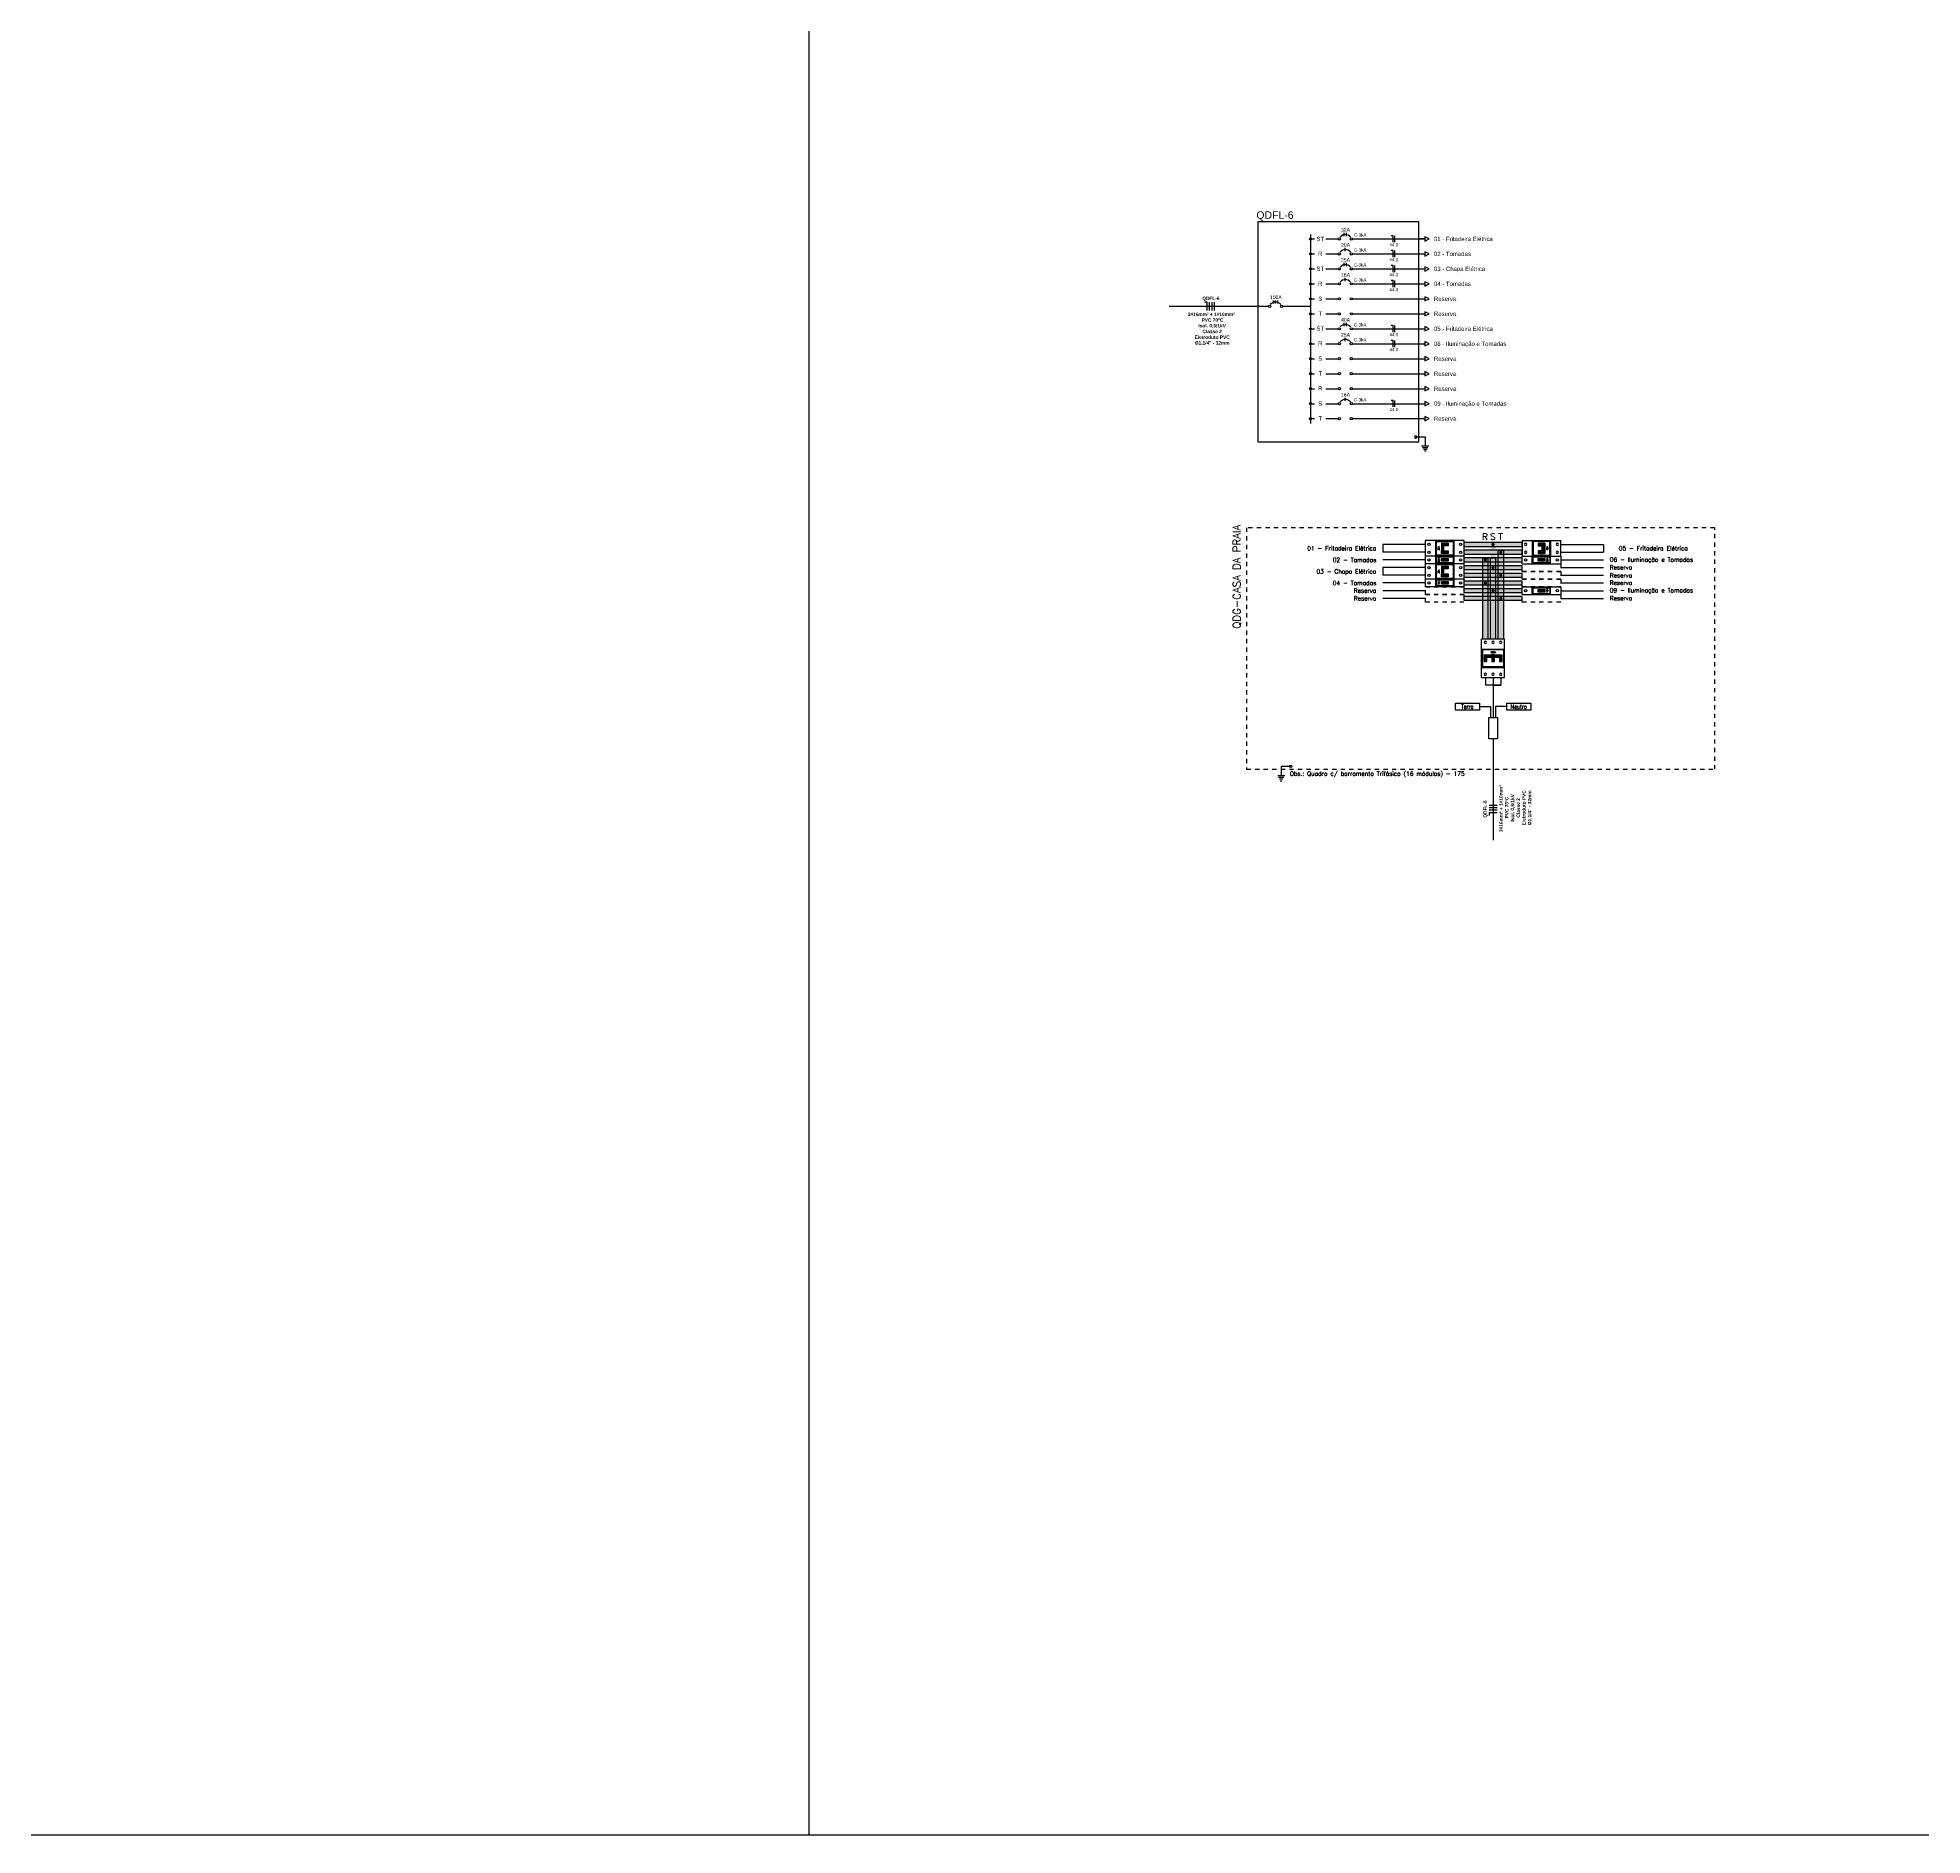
# Model space of a CAD drawing. Extents: x 1450 to 1868, y 82 to 351.
# Drawn here: x 1577.56 to 1621.6, y 82.4 to 124.41 of the extents above; entities that cross this region are included whole.
import ezdxf
from ezdxf.enums import TextEntityAlignment as Align

# ---------------------------------------------------------------- set-up
doc = ezdxf.new("R2010")
doc.units = 0
doc.header["$LTSCALE"] = 0.5
doc.linetypes.add('CONTORNO_QUADRO_T', pattern=[0.35, 0.2, -0.15])
doc.linetypes.add('ELETRODUTO_POLIETILENO_PISO', pattern=[0.55, 0.4, -0.15])
doc.layers.get('0').update_dxf_attribs({"linetype": 'CONTINUOUS'})
for name, color, linetype in [('Condutor Unifilar - Barramento nu', 1, 'CONTINUOUS'), ('DIAGRAMAS_BARRAMENTO', 2, 'CONTINUOUS'), ('DIAGRAMAS_CONTORNO', 2, 'CONTINUOUS'), ('DIAGRAMAS_LINHA', 2, 'CONTINUOUS'), ('DIAGRAMAS_TEXTO', 5, 'CONTINUOUS'), ('DISP_PROTECAO', 1, 'CONTINUOUS'), ('FAM-DISJUNTORES', 1, 'CONTINUOUS'), ('FIACAO', 7, 'CONTINUOUS'), ('INDICACAO_CIRCUITO', 2, 'CONTINUOUS'), ('INDICACAO_CIRCUITO_FIA', 2, 'CONTINUOUS'), ('INDICACAO_POTENCIA', 1, 'CONTINUOUS'), ('Texto Unifilar - 0.3 Vermelho', 80, 'CONTINUOUS')]:
    doc.layers.add(name, color=color, linetype=linetype)
doc.styles.add('Arial', font='arialbd.ttf', dxfattribs={"height": 100})
doc.styles.add('FAM-ARIAL', font='arial.ttf')
doc.styles.add('ROMANS', font='simplex.shx')

# ---------------------------------------------------------------- blocks, each defined once
blk = doc.blocks.new('Caixa')
blk.add_lwpolyline([(0, -2000), (20893.1, -2000), (20893.1, -22893.1), (0, -22893.1)], close=True)
blk = doc.blocks.new('*U1556', base_point=(1547.142, 200.831))
at = {"linetype": 'Continuous'}
for centre in [(1547.168, 200.831), (1547.445, 200.831)]:
    blk.add_circle(centre, 0.026, dxfattribs=at)
blk.add_arc((1547.307, 200.769), 0.162, 39.9589, 140.0411, dxfattribs=at)
blk = doc.blocks.new('*U1560', base_point=(1547.142, 200.831))
at = {"linetype": 'Continuous'}
for centre in [(1547.168, 200.831), (1547.445, 200.831)]:
    blk.add_circle(centre, 0.026, dxfattribs=at)
blk.add_arc((1547.307, 200.769), 0.162, 39.9589, 140.0411, dxfattribs=at)
blk = doc.blocks.new('*U1489', base_point=(576.82, 148.75))
blk.add_line((576.82, 148.56), (576.82, 148.94))
blk = doc.blocks.new('*U1561', base_point=(1547.307, 200.932))
at = {"xscale": 0.2, "yscale": 0.2, "zscale": 0.2}
blk.add_blockref('*U1489', (1547.307, 200.932), dxfattribs=at)
blk = doc.blocks.new('*U1562', base_point=(1547.142, 200.831))
at = {"linetype": 'Continuous'}
for centre in [(1547.168, 200.831), (1547.445, 200.831)]:
    blk.add_circle(centre, 0.026, dxfattribs=at)
blk.add_arc((1547.307, 200.769), 0.162, 39.9589, 140.0411, dxfattribs=at)
blk = doc.blocks.new('*U1563', base_point=(1547.307, 200.932))
at = {"xscale": 0.2, "yscale": 0.2, "zscale": 0.2}
for p in [(1547.282, 200.932), (1547.332, 200.932)]:
    blk.add_blockref('*U1489', p, dxfattribs=at)
blk = doc.blocks.new('*U1564', base_point=(1547.142, 200.831))
at = {"linetype": 'Continuous'}
for centre in [(1547.168, 200.831), (1547.445, 200.831)]:
    blk.add_circle(centre, 0.026, dxfattribs=at)
blk.add_arc((1547.307, 200.769), 0.162, 39.9589, 140.0411, dxfattribs=at)
blk = doc.blocks.new('*U1565', base_point=(1547.307, 200.932))
at = {"xscale": 0.2, "yscale": 0.2, "zscale": 0.2}
blk.add_blockref('*U1489', (1547.307, 200.932), dxfattribs=at)
blk = doc.blocks.new('*U1566', base_point=(1547.142, 200.831))
at = {"linetype": 'Continuous'}
for centre in [(1547.168, 200.831), (1547.445, 200.831)]:
    blk.add_circle(centre, 0.026, dxfattribs=at)
blk.add_arc((1547.307, 200.769), 0.162, 39.9589, 140.0411, dxfattribs=at)
blk = doc.blocks.new('*U1567', base_point=(1547.307, 200.932))
at = {"xscale": 0.2, "yscale": 0.2, "zscale": 0.2}
for p in [(1547.282, 200.932), (1547.332, 200.932)]:
    blk.add_blockref('*U1489', p, dxfattribs=at)
blk = doc.blocks.new('*U1570', base_point=(1547.142, 200.831))
at = {"linetype": 'Continuous'}
for centre in [(1547.168, 200.831), (1547.445, 200.831)]:
    blk.add_circle(centre, 0.026, dxfattribs=at)
blk.add_arc((1547.307, 200.769), 0.162, 39.9589, 140.0411, dxfattribs=at)
blk = doc.blocks.new('*U1571', base_point=(1547.307, 200.932))
at = {"xscale": 0.2, "yscale": 0.2, "zscale": 0.2}
blk.add_blockref('*U1489', (1547.307, 200.932), dxfattribs=at)
blk = doc.blocks.new('*U1572', base_point=(1547.142, 200.831))
at = {"linetype": 'Continuous'}
for centre in [(1547.168, 200.831), (1547.445, 200.831)]:
    blk.add_circle(centre, 0.026, dxfattribs=at)
blk.add_arc((1547.307, 200.769), 0.162, 39.9589, 140.0411, dxfattribs=at)
blk = doc.blocks.new('TERRAQD')
at = {"color": 3, "linetype": 'ByBlock'}
for p, q in [((0, 0), (-0.444, 0)), ((-0.444, 0), (-0.444, -0.435)), ((-0.609, -0.435), (-0.274, -0.435)), ((-0.57, -0.513), (-0.319, -0.513)), ((-0.531, -0.591), (-0.363, -0.591)), ((-0.492, -0.67), (-0.408, -0.67))]:
    blk.add_line(p, q, dxfattribs=at)
blk.add_circle((0, 0), 0.0554, dxfattribs=at)
blk = doc.blocks.new('*U1576', base_point=(1547.142, 200.831))
at = {"linetype": 'Continuous'}
for centre in [(1547.168, 200.831), (1547.445, 200.831)]:
    blk.add_circle(centre, 0.026, dxfattribs=at)
blk.add_arc((1547.307, 200.769), 0.162, 39.9589, 140.0411, dxfattribs=at)
blk = doc.blocks.new('*U1773', base_point=(576.82, 148.75))
blk.add_line((576.82, 148.56), (576.82, 148.94))
blk = doc.blocks.new('*U1775', base_point=(1619.28, 124.759))
at = {"xscale": 0.2, "yscale": 0.2, "zscale": 0.2}
for p in [(1619.255, 124.759), (1619.305, 124.759)]:
    blk.add_blockref('*U1773', p, dxfattribs=at)
blk = doc.blocks.new('*U1776', base_point=(1617.651, 123.184))
at = {"xscale": 0.2, "yscale": 0.2, "zscale": 0.2}
for p in [(1617.601, 123.184), (1617.651, 123.184), (1617.701, 123.184)]:
    blk.add_blockref('*U1773', p, dxfattribs=at)
blk = doc.blocks.new('FIAÇÃO DIAGRAMA NF')
at = {"layer": 'FAM-DISJUNTORES', "color": 120}
for p, q in [((0, 0.152), (-0.051, 0.152)), ((0, 0), (0, 0.152))]:
    blk.add_line(p, q, dxfattribs=at)
at = {"layer": 'FAM-DISJUNTORES'}
blk.add_line((0.04, 0), (0.04, 0.152), dxfattribs=at)
blk = doc.blocks.new('pingar')
h = blk.add_hatch(color=256)
h.dxf.hatch_style = 1
edge = h.paths.add_edge_path()
edge.add_arc((1071.3, -1250.5), 2.5, 0, 360)
blk.add_circle((1071.3, -1250.5), 2.5)
blk = doc.blocks.new('*U1780', base_point=(576.82, 148.75))
blk.add_line((576.82, 148.56), (576.82, 148.94))
blk = doc.blocks.new('*U1830', base_point=(1619.28, 120.909))
at = {"xscale": 0.2, "yscale": 0.2, "zscale": 0.2}
blk.add_blockref('*U1780', (1619.28, 120.909), dxfattribs=at)
blk = doc.blocks.new('*U1583', base_point=(1568.594, 224.537))
for points in [[(1568.965, 224.568), (1568.965, 224.505), (1569.063, 224.505), (1569.063, 224.568)], [(1569.063, 224.505), (1569.122, 224.505), (1569.122, 224.568), (1569.063, 224.568)]]:
    blk.add_hatch(color=256).paths.add_polyline_path(points)
for p, q in [((1568.594, 224.627), (1569.494, 224.627)), ((1568.594, 224.447), (1568.594, 224.627)), ((1568.828, 224.447), (1568.828, 224.627)), ((1569.259, 224.447), (1569.259, 224.627)), ((1569.494, 224.627), (1569.494, 224.447)), ((1568.594, 224.447), (1569.494, 224.447)), ((1569.063, 224.568), (1569.063, 224.505))]:
    blk.add_line(p, q)
for points in [[(1568.848, 224.466), (1568.848, 224.607), (1569.239, 224.607), (1569.239, 224.466)], [(1568.965, 224.505), (1568.965, 224.568), (1569.122, 224.568), (1569.122, 224.505)]]:
    blk.add_lwpolyline(points, close=True)
for centre in [(1568.672, 224.537), (1569.415, 224.537)]:
    blk.add_circle(centre, 0.0274)
blk = doc.blocks.new('*U1580', base_point=(1568.594, 226.977))
h = blk.add_hatch(color=256)
h.paths.add_polyline_path([(1569.063, 227.099), (1568.965, 227.099), (1568.965, 227.036), (1569.063, 227.036)])
h.paths.add_polyline_path([(1568.965, 226.919), (1568.965, 226.856), (1569.063, 226.856), (1569.063, 226.919)])
blk.add_hatch(color=256).paths.add_polyline_path([(1569.122, 227.099), (1569.063, 227.099), (1569.063, 226.856), (1569.122, 226.856)])
for p, q in [((1568.594, 227.157), (1569.494, 227.157)), ((1568.594, 226.797), (1568.594, 227.157)), ((1568.828, 226.797), (1568.828, 227.157)), ((1568.965, 227.099), (1569.122, 227.099)), ((1568.965, 227.036), (1568.965, 227.099)), ((1569.063, 227.036), (1568.965, 227.036)), ((1568.965, 226.919), (1569.063, 226.919)), ((1568.965, 226.856), (1568.965, 226.919)), ((1569.122, 226.856), (1568.965, 226.856)), ((1569.063, 227.099), (1569.063, 226.856)), ((1569.122, 226.856), (1569.122, 227.099)), ((1569.122, 227.099), (1569.122, 227.036)), ((1569.259, 226.797), (1569.259, 227.157)), ((1569.494, 227.157), (1569.494, 226.797)), ((1568.594, 226.797), (1569.494, 226.797))]:
    blk.add_line(p, q)
blk.add_lwpolyline([(1568.848, 226.817), (1568.848, 227.138), (1569.239, 227.138), (1569.239, 226.817)], close=True)
for centre in [(1568.672, 227.067), (1568.672, 226.887), (1569.415, 227.067), (1569.415, 226.887)]:
    blk.add_circle(centre, 0.0274)
blk = doc.blocks.new('*U1582', base_point=(1568.594, 224.537))
for points in [[(1568.965, 224.568), (1568.965, 224.505), (1569.063, 224.505), (1569.063, 224.568)], [(1569.063, 224.505), (1569.122, 224.505), (1569.122, 224.568), (1569.063, 224.568)]]:
    blk.add_hatch(color=256).paths.add_polyline_path(points)
for p, q in [((1568.594, 224.627), (1569.494, 224.627)), ((1568.594, 224.447), (1568.594, 224.627)), ((1568.828, 224.447), (1568.828, 224.627)), ((1569.259, 224.447), (1569.259, 224.627)), ((1569.494, 224.627), (1569.494, 224.447)), ((1568.594, 224.447), (1569.494, 224.447)), ((1569.063, 224.568), (1569.063, 224.505))]:
    blk.add_line(p, q)
for points in [[(1568.848, 224.466), (1568.848, 224.607), (1569.239, 224.607), (1569.239, 224.466)], [(1568.965, 224.505), (1568.965, 224.568), (1569.122, 224.568), (1569.122, 224.505)]]:
    blk.add_lwpolyline(points, close=True)
for centre in [(1568.672, 224.537), (1569.415, 224.537)]:
    blk.add_circle(centre, 0.0274)
blk = doc.blocks.new('*U1581', base_point=(1568.594, 224.537))
for points in [[(1568.965, 224.568), (1568.965, 224.505), (1569.063, 224.505), (1569.063, 224.568)], [(1569.063, 224.505), (1569.122, 224.505), (1569.122, 224.568), (1569.063, 224.568)]]:
    blk.add_hatch(color=256).paths.add_polyline_path(points)
for p, q in [((1568.594, 224.627), (1569.494, 224.627)), ((1568.594, 224.447), (1568.594, 224.627)), ((1568.828, 224.447), (1568.828, 224.627)), ((1569.259, 224.447), (1569.259, 224.627)), ((1569.494, 224.627), (1569.494, 224.447)), ((1568.594, 224.447), (1569.494, 224.447)), ((1569.063, 224.568), (1569.063, 224.505))]:
    blk.add_line(p, q)
for points in [[(1568.848, 224.466), (1568.848, 224.607), (1569.239, 224.607), (1569.239, 224.466)], [(1568.965, 224.505), (1568.965, 224.568), (1569.122, 224.568), (1569.122, 224.505)]]:
    blk.add_lwpolyline(points, close=True)
for centre in [(1568.672, 224.537), (1569.415, 224.537)]:
    blk.add_circle(centre, 0.0274)
blk = doc.blocks.new('*U1579', base_point=(1568.594, 226.977))
h = blk.add_hatch(color=256)
h.paths.add_polyline_path([(1569.063, 227.099), (1568.965, 227.099), (1568.965, 227.036), (1569.063, 227.036)])
h.paths.add_polyline_path([(1568.965, 226.919), (1568.965, 226.856), (1569.063, 226.856), (1569.063, 226.919)])
blk.add_hatch(color=256).paths.add_polyline_path([(1569.122, 227.099), (1569.063, 227.099), (1569.063, 226.856), (1569.122, 226.856)])
for p, q in [((1568.594, 227.157), (1569.494, 227.157)), ((1568.594, 226.797), (1568.594, 227.157)), ((1568.828, 226.797), (1568.828, 227.157)), ((1568.965, 227.099), (1569.122, 227.099)), ((1568.965, 227.036), (1568.965, 227.099)), ((1569.063, 227.036), (1568.965, 227.036)), ((1568.965, 226.919), (1569.063, 226.919)), ((1568.965, 226.856), (1568.965, 226.919)), ((1569.122, 226.856), (1568.965, 226.856)), ((1569.063, 227.099), (1569.063, 226.856)), ((1569.122, 226.856), (1569.122, 227.099)), ((1569.122, 227.099), (1569.122, 227.036)), ((1569.259, 226.797), (1569.259, 227.157)), ((1569.494, 227.157), (1569.494, 226.797)), ((1568.594, 226.797), (1569.494, 226.797))]:
    blk.add_line(p, q)
blk.add_lwpolyline([(1568.848, 226.817), (1568.848, 227.138), (1569.239, 227.138), (1569.239, 226.817)], close=True)
for centre in [(1568.672, 227.067), (1568.672, 226.887), (1569.415, 227.067), (1569.415, 226.887)]:
    blk.add_circle(centre, 0.0274)
blk = doc.blocks.new('*U1578', base_point=(1568.594, 226.977))
h = blk.add_hatch(color=256)
h.paths.add_polyline_path([(1569.063, 227.099), (1568.965, 227.099), (1568.965, 227.036), (1569.063, 227.036)])
h.paths.add_polyline_path([(1568.965, 226.919), (1568.965, 226.856), (1569.063, 226.856), (1569.063, 226.919)])
blk.add_hatch(color=256).paths.add_polyline_path([(1569.122, 227.099), (1569.063, 227.099), (1569.063, 226.856), (1569.122, 226.856)])
for p, q in [((1568.594, 227.157), (1569.494, 227.157)), ((1568.594, 226.797), (1568.594, 227.157)), ((1568.828, 226.797), (1568.828, 227.157)), ((1568.965, 227.099), (1569.122, 227.099)), ((1568.965, 227.036), (1568.965, 227.099)), ((1569.063, 227.036), (1568.965, 227.036)), ((1568.965, 226.919), (1569.063, 226.919)), ((1568.965, 226.856), (1568.965, 226.919)), ((1569.122, 226.856), (1568.965, 226.856)), ((1569.063, 227.099), (1569.063, 226.856)), ((1569.122, 226.856), (1569.122, 227.099)), ((1569.122, 227.099), (1569.122, 227.036)), ((1569.259, 226.797), (1569.259, 227.157)), ((1569.494, 227.157), (1569.494, 226.797)), ((1568.594, 226.797), (1569.494, 226.797))]:
    blk.add_line(p, q)
blk.add_lwpolyline([(1568.848, 226.817), (1568.848, 227.138), (1569.239, 227.138), (1569.239, 226.817)], close=True)
for centre in [(1568.672, 227.067), (1568.672, 226.887), (1569.415, 227.067), (1569.415, 226.887)]:
    blk.add_circle(centre, 0.0274)
blk = doc.blocks.new('*U1584', base_point=(1509.192, 140.902))
h = blk.add_hatch(color=256)
h.paths.add_polyline_path([(1509.564, 141.113), (1509.564, 141.05), (1509.662, 141.05), (1509.662, 141.113)])
h.paths.add_polyline_path([(1509.564, 140.933), (1509.564, 140.87), (1509.662, 140.87), (1509.662, 140.933)])
h.paths.add_polyline_path([(1509.564, 140.753), (1509.564, 140.69), (1509.662, 140.69), (1509.662, 140.753)])
blk.add_hatch(color=256).paths.add_polyline_path([(1509.721, 141.113), (1509.662, 141.113), (1509.662, 140.69), (1509.721, 140.69)])
for p, q in [((1509.192, 141.172), (1510.092, 141.172)), ((1509.192, 140.632), (1509.192, 141.172)), ((1509.427, 140.632), (1509.427, 141.172)), ((1509.564, 141.05), (1509.564, 141.113)), ((1509.564, 141.113), (1509.721, 141.113)), ((1509.662, 141.05), (1509.564, 141.05)), ((1509.564, 140.933), (1509.662, 140.933)), ((1509.564, 140.87), (1509.564, 140.933)), ((1509.662, 141.113), (1509.662, 140.69)), ((1509.721, 140.69), (1509.721, 141.113)), ((1509.721, 140.933), (1509.721, 140.87)), ((1509.857, 140.632), (1509.857, 141.172)), ((1510.092, 141.172), (1510.092, 140.632)), ((1509.192, 140.632), (1510.092, 140.632)), ((1509.662, 140.87), (1509.564, 140.87)), ((1509.564, 140.753), (1509.662, 140.753)), ((1509.564, 140.69), (1509.564, 140.753)), ((1509.721, 140.69), (1509.564, 140.69))]:
    blk.add_line(p, q)
blk.add_lwpolyline([(1509.447, 140.651), (1509.447, 141.152), (1509.838, 141.152), (1509.838, 140.651)], close=True)
for centre in [(1509.271, 141.082), (1509.271, 140.902), (1510.014, 141.082), (1510.014, 140.902), (1509.271, 140.722), (1510.014, 140.722)]:
    blk.add_circle(centre, 0.0274)
blk = doc.blocks.new('*U2113', base_point=(576.818, 148.746))
blk.add_line((576.818, 148.556), (576.818, 148.936))
blk = doc.blocks.new('*U2112', base_point=(608.67, 153.293))
for p, q in [((608.67, 153.483), (608.544, 153.483)), ((608.67, 153.103), (608.67, 153.483))]:
    blk.add_line(p, q)
blk = doc.blocks.new('*U2333', base_point=(576.818, 148.746))
blk.add_line((576.818, 148.556), (576.818, 148.936))
blk = doc.blocks.new('*U2332', base_point=(608.67, 153.293))
for p, q in [((608.67, 153.483), (608.544, 153.483)), ((608.67, 153.103), (608.67, 153.483))]:
    blk.add_line(p, q)

msp = doc.modelspace()

# ---------------------------------------------------------------- hatches: boundary and pattern name
at = {"layer": 'DIAGRAMAS_BARRAMENTO'}
for color, points in [(1, [(1610.888, 112.614), (1610.888, 112.524), (1612.248, 112.524), (1612.248, 112.614)]), (42, [(1610.888, 112.434), (1610.888, 112.344), (1612.248, 112.344), (1612.248, 112.434)]), (1, [(1611.628, 110.359), (1611.508, 110.359), (1611.508, 112.614), (1611.628, 112.614)]), (42, [(1611.808, 110.359), (1611.688, 110.359), (1611.688, 112.434), (1611.808, 112.434)]), (8, [(1610.888, 112.254), (1610.888, 112.164), (1612.248, 112.164), (1612.248, 112.254)]), (1, [(1610.888, 112.074), (1610.888, 111.984), (1612.248, 111.984), (1612.248, 112.074)]), (42, [(1610.888, 111.894), (1610.888, 111.804), (1612.248, 111.804), (1612.248, 111.894)]), (8, [(1611.448, 110.359), (1611.328, 110.359), (1611.328, 112.254), (1611.448, 112.254)]), (8, [(1610.888, 111.714), (1610.888, 111.624), (1612.248, 111.624), (1612.248, 111.714)]), (1, [(1610.888, 111.534), (1610.888, 111.444), (1612.248, 111.444), (1612.248, 111.534)]), (42, [(1610.888, 111.354), (1610.888, 111.264), (1612.248, 111.264), (1612.248, 111.354)])]:
    msp.add_hatch(color=color, dxfattribs=at).paths.add_polyline_path(points)

# ---------------------------------------------------------------- linework, layer by layer
for points in [[(1595.582, 311.333), (1595.582, 82.402)], [(1609.975, 119.71), (1609.832, 119.71)]]:
    msp.add_lwpolyline(points)
at = {"layer": 'DIAGRAMAS_BARRAMENTO', "color": 1}
for points in [[(1610.888, 112.614), (1610.888, 112.524), (1612.248, 112.524), (1612.248, 112.614)], [(1610.888, 112.074), (1610.888, 111.984), (1612.248, 111.984), (1612.248, 112.074)], [(1611.628, 110.359), (1611.508, 110.359), (1611.508, 112.254), (1611.628, 112.254)], [(1610.888, 111.534), (1610.888, 111.444), (1612.248, 111.444), (1612.248, 111.534)]]:
    msp.add_lwpolyline(points, close=True, dxfattribs=at)
at = {"layer": 'DIAGRAMAS_BARRAMENTO', "color": 42}
for points in [[(1610.888, 112.434), (1610.888, 112.344), (1612.248, 112.344), (1612.248, 112.434)], [(1611.808, 110.359), (1611.688, 110.359), (1611.688, 112.434), (1611.808, 112.434)], [(1610.888, 111.894), (1610.888, 111.804), (1612.248, 111.804), (1612.248, 111.894)], [(1610.888, 111.354), (1610.888, 111.264), (1612.248, 111.264), (1612.248, 111.354)]]:
    msp.add_lwpolyline(points, close=True, dxfattribs=at)
at = {"layer": 'DIAGRAMAS_BARRAMENTO', "const_width": 0.0375}
for points in [[(1611.549, 112.569, 1), (1611.586, 112.569, 1)], [(1611.729, 112.389, 1), (1611.766, 112.389, 1)], [(1611.369, 112.209, 1), (1611.406, 112.209, 1)], [(1611.549, 112.029, 1), (1611.586, 112.029, 1)], [(1611.729, 111.849, 1), (1611.766, 111.849, 1)], [(1611.369, 111.669, 1), (1611.406, 111.669, 1)], [(1611.549, 111.489, 1), (1611.586, 111.489, 1)], [(1611.729, 111.307, 1), (1611.766, 111.307, 1)]]:
    msp.add_lwpolyline(points, format="xyb", close=True, dxfattribs=at)
at = {"layer": 'DIAGRAMAS_BARRAMENTO', "color": 8}
for points in [[(1610.888, 112.254), (1610.888, 112.164), (1612.248, 112.164), (1612.248, 112.254)], [(1611.448, 110.359), (1611.328, 110.359), (1611.328, 112.254), (1611.448, 112.254)], [(1610.888, 111.714), (1610.888, 111.624), (1612.248, 111.624), (1612.248, 111.714)]]:
    msp.add_lwpolyline(points, close=True, dxfattribs=at)
at = {"layer": 'DIAGRAMAS_BARRAMENTO', "color": 1, "linetype": 'CONTORNO_QUADRO_T'}
for points in [[(1612.248, 111.939), (1612.248, 112.119), (1613.148, 112.119), (1613.148, 111.939)], [(1612.248, 111.759), (1612.248, 111.939), (1613.148, 111.939), (1613.148, 111.759)], [(1610.888, 111.579), (1610.888, 111.399), (1609.988, 111.399), (1609.988, 111.579)], [(1612.248, 111.579), (1612.248, 111.759), (1613.148, 111.759), (1613.148, 111.579)], [(1610.888, 111.399), (1610.888, 111.219), (1609.988, 111.219), (1609.988, 111.399)], [(1612.248, 111.219), (1612.248, 111.399), (1613.148, 111.399), (1613.148, 111.219)]]:
    msp.add_lwpolyline(points, close=True, dxfattribs=at)
at = {"layer": 'DIAGRAMAS_CONTORNO', "linetype": 'CONTORNO_QUADRO_T'}
msp.add_lwpolyline([(1605.807, 112.961), (1605.807, 107.315), (1616.748, 107.315), (1616.748, 112.961)], close=True, dxfattribs=at)
at = {"layer": 'DIAGRAMAS_LINHA', "color": 1}
msp.add_lwpolyline([(1606.072, 120.11), (1606.072, 114.966), (1609.832, 114.966), (1609.832, 120.11)], close=True, dxfattribs=at)
for points in [[(1607.301, 119.81), (1607.301, 115.396)], [(1607.301, 119.71), (1607.398, 119.71)], [(1607.301, 119.36), (1607.398, 119.36)], [(1607.663, 119.71), (1607.951, 119.71)], [(1607.663, 119.36), (1607.951, 119.36)], [(1608.279, 119.71), (1609.975, 119.71), (1609.975, 119.66), (1610.075, 119.71), (1609.975, 119.76), (1609.975, 119.71)], [(1608.279, 119.36), (1609.975, 119.36), (1609.975, 119.31), (1610.075, 119.36), (1609.975, 119.41), (1609.975, 119.36)], [(1607.301, 119.01), (1607.398, 119.01)], [(1607.663, 119.01), (1607.951, 119.01)], [(1608.279, 119.01), (1609.975, 119.01), (1609.975, 118.96), (1610.075, 119.01), (1609.975, 119.06), (1609.975, 119.01)], [(1607.301, 118.66), (1607.398, 118.66)], [(1607.663, 118.66), (1607.951, 118.66)], [(1608.279, 118.66), (1609.975, 118.66), (1609.975, 118.61), (1610.075, 118.66), (1609.975, 118.71), (1609.975, 118.66)], [(1603.995, 118.135), (1606.322, 118.135)], [(1606.651, 118.135), (1607.301, 118.135)], [(1607.301, 118.31), (1607.398, 118.31)], [(1607.663, 118.31), (1607.951, 118.31)], [(1608.279, 118.31), (1609.975, 118.31), (1609.975, 118.26), (1610.075, 118.31), (1609.975, 118.36), (1609.975, 118.31)], [(1607.301, 117.96), (1607.398, 117.96)], [(1607.301, 117.61), (1607.398, 117.61)], [(1607.663, 117.96), (1607.951, 117.96)], [(1607.663, 117.61), (1607.951, 117.61)], [(1608.279, 117.96), (1609.975, 117.96), (1609.975, 117.91), (1610.075, 117.96), (1609.975, 118.01), (1609.975, 117.96)], [(1608.279, 117.61), (1609.975, 117.61), (1609.975, 117.56), (1610.075, 117.61), (1609.975, 117.66), (1609.975, 117.61)], [(1607.301, 117.26), (1607.398, 117.26)], [(1607.663, 117.26), (1607.951, 117.26)], [(1608.279, 117.26), (1609.975, 117.26), (1609.975, 117.21), (1610.075, 117.26), (1609.975, 117.31), (1609.975, 117.26)], [(1607.301, 116.91), (1607.398, 116.91)], [(1607.663, 116.91), (1607.951, 116.91)], [(1608.279, 116.91), (1609.975, 116.91), (1609.975, 116.86), (1610.075, 116.91), (1609.975, 116.96), (1609.975, 116.91)], [(1607.301, 116.56), (1607.398, 116.56)], [(1607.663, 116.56), (1607.951, 116.56)], [(1608.279, 116.56), (1609.975, 116.56), (1609.975, 116.51), (1610.075, 116.56), (1609.975, 116.61), (1609.975, 116.56)], [(1607.301, 116.21), (1607.398, 116.21)], [(1607.301, 115.86), (1607.398, 115.86)], [(1607.663, 116.21), (1607.951, 116.21)], [(1607.663, 115.86), (1607.951, 115.86)], [(1608.279, 116.21), (1609.975, 116.21), (1609.975, 116.16), (1610.075, 116.21), (1609.975, 116.26), (1609.975, 116.21)], [(1608.279, 115.86), (1609.975, 115.86), (1609.975, 115.81), (1610.075, 115.86), (1609.975, 115.91), (1609.975, 115.86)], [(1607.301, 115.51), (1607.398, 115.51)], [(1607.663, 115.51), (1607.951, 115.51)], [(1608.279, 115.51), (1609.975, 115.51), (1609.975, 115.46), (1610.075, 115.51), (1609.975, 115.56), (1609.975, 115.51)]]:
    msp.add_lwpolyline(points, dxfattribs=at)
at = {"layer": 'DIAGRAMAS_LINHA'}
for points in [[(1609.988, 112.569), (1608.988, 112.569)], [(1608.988, 112.569), (1608.988, 112.389)], [(1609.988, 112.389), (1608.988, 112.389)], [(1613.148, 112.569), (1614.148, 112.569)], [(1613.148, 112.389), (1614.148, 112.389)], [(1614.148, 112.569), (1614.148, 112.389)], [(1609.988, 112.209), (1608.988, 112.209)], [(1609.988, 112.029), (1608.988, 112.029)], [(1608.988, 112.029), (1608.988, 111.849)], [(1613.148, 112.209), (1614.148, 112.209)], [(1613.148, 112.029), (1614.148, 112.029)], [(1609.988, 111.849), (1608.988, 111.849)], [(1609.988, 111.669), (1608.988, 111.669)], [(1609.988, 111.489), (1608.988, 111.489)], [(1613.148, 111.849), (1614.148, 111.849)], [(1613.148, 111.669), (1614.148, 111.669)], [(1613.148, 111.489), (1614.148, 111.489)], [(1609.988, 111.309), (1608.988, 111.309)], [(1613.148, 111.309), (1614.148, 111.309)], [(1611.388, 109.459), (1611.388, 109.279)], [(1611.568, 109.279), (1611.388, 109.279)], [(1611.568, 109.279), (1611.388, 109.279)], [(1611.748, 109.279), (1611.388, 109.279)], [(1611.568, 109.459), (1611.568, 109.279)], [(1611.568, 109.279), (1611.568, 109.279)], [(1611.568, 109.279), (1611.748, 109.279)], [(1611.568, 109.279), (1611.568, 108.529)], [(1611.748, 109.459), (1611.748, 109.279)], [(1611.248, 108.779), (1611.508, 108.779), (1611.508, 108.529)], [(1611.888, 108.779), (1611.628, 108.779), (1611.628, 108.529)], [(1611.568, 108.029), (1611.568, 105.661)]]:
    msp.add_lwpolyline(points, dxfattribs=at)
for points in [[(1610.688, 108.859), (1611.248, 108.859), (1611.248, 108.699), (1610.688, 108.699)], [(1611.888, 108.859), (1612.448, 108.859), (1612.448, 108.699), (1611.888, 108.699)], [(1611.468, 108.529), (1611.668, 108.529), (1611.668, 108.029), (1611.468, 108.029)]]:
    msp.add_lwpolyline(points, close=True, dxfattribs=at)
at = {"layer": 'DIAGRAMAS_LINHA', "color": 1}
for centre in [(1607.976, 118.31), (1608.253, 118.31), (1607.976, 117.96), (1608.253, 117.96), (1607.976, 116.91), (1608.253, 116.91), (1607.976, 116.56), (1608.253, 116.56), (1607.976, 116.21), (1608.253, 116.21), (1607.976, 115.51), (1608.253, 115.51)]:
    msp.add_circle(centre, 0.026, dxfattribs=at)

# ---------------------------------------------------------------- block references
at = {"xscale": 0.01000000108748102, "yscale": 0.01000000108748102, "zscale": 0.01000000108748102}
msp.add_blockref('Caixa', (1450.157, 311.333), dxfattribs=at)
for p in [(1609.235, 119.634), (1609.235, 119.284), (1609.235, 118.934), (1609.235, 118.584), (1609.235, 117.534), (1609.235, 117.184), (1609.235, 115.784)]:
    msp.add_blockref('FIAÇÃO DIAGRAMA NF', p)
at = {"layer": 'Condutor Unifilar - Barramento nu', "color": 1, "xscale": 0.01, "yscale": 0.01, "zscale": 0.01}
for p in [(1596.588, 132.214), (1596.588, 131.865), (1596.588, 131.515), (1596.588, 131.165), (1596.588, 130.815), (1596.588, 130.465), (1596.588, 130.115), (1596.588, 129.765), (1596.588, 129.415), (1596.588, 129.065), (1596.588, 128.715), (1596.588, 128.365), (1596.588, 128.015)]:
    msp.add_blockref('pingar', p, dxfattribs=at)
at = {"layer": 'DIAGRAMAS_LINHA', "color": 0, "yscale": 0.5, "zscale": 0.5}
for p, xscale in [((1609.761, 115.082), -0.5), ((1606.839, 107.384), 0.5)]:
    msp.add_blockref('TERRAQD', p, dxfattribs=dict(at, xscale=xscale))
at = {"layer": 'DISP_PROTECAO'}
for name, p in [('*U1556', (1607.951, 119.71)), ('*U1775', (1608.115, 119.811)), ('*U1560', (1607.951, 119.36)), ('*U1561', (1608.115, 119.461)), ('*U1562', (1607.951, 119.01)), ('*U1563', (1608.115, 119.111)), ('*U1564', (1607.951, 118.66)), ('*U1565', (1608.115, 118.761)), ('*U1576', (1606.322, 118.135)), ('*U1776', (1606.486, 118.236)), ('*U1566', (1607.951, 117.61)), ('*U1567', (1608.115, 117.711)), ('*U1570', (1607.951, 117.26)), ('*U1571', (1608.115, 117.361)), ('*U1572', (1607.951, 115.86)), ('*U1830', (1608.115, 115.961)), ('*U1583', (1612.248, 112.209)), ('*U1583', (1612.248, 111.489))]:
    msp.add_blockref(name, p, dxfattribs=at)
at = {"layer": 'DISP_PROTECAO', "rotation": 180}
for name, p in [('*U1578', (1610.888, 112.479)), ('*U1581', (1610.888, 112.209)), ('*U1579', (1610.888, 111.939)), ('*U1582', (1610.888, 111.669))]:
    msp.add_blockref(name, p, dxfattribs=at)
at = {"layer": 'DISP_PROTECAO', "xscale": -1}
for name, p, rotation in [('*U1580', (1612.248, 112.479), 180), ('*U1584', (1611.568, 109.459), 270)]:
    msp.add_blockref(name, p, dxfattribs=dict(at, rotation=rotation))
at = {"layer": 'FIACAO', "xscale": 0.5, "yscale": 0.5, "zscale": 0.5}
for name, p in [('*U2112', (1604.889, 118.135)), ('*U2113', (1604.945, 118.135)), ('*U2113', (1605.002, 118.135)), ('*U2113', (1605.058, 118.135))]:
    msp.add_blockref(name, p, dxfattribs=at)
at = {"layer": 'FIACAO', "xscale": 0.5, "yscale": 0.5, "zscale": 0.5, "rotation": 90}
for name, p in [('*U2333', (1611.568, 106.47)), ('*U2333', (1611.568, 106.414)), ('*U2333', (1611.568, 106.357)), ('*U2332', (1611.568, 106.301))]:
    msp.add_blockref(name, p, dxfattribs=at)

# ---------------------------------------------------------------- texts
at = {"layer": 'DIAGRAMAS_TEXTO', "style": 'ROMANS'}
msp.add_text('QDG-CASA DA PRAIA', height=0.175, rotation=90, dxfattribs=at).set_placement((1605.718, 113.031), align=Align.BOTTOM_RIGHT)
for s, p in [('R', (1611.381, 112.828)), ('S', (1611.561, 112.828)), ('T', (1611.741, 112.828))]:
    msp.add_text(s, height=0.15, dxfattribs=at).set_placement(p, align=Align.TOP_CENTER)
for p in [(1608.838, 111.489), (1608.838, 111.309)]:
    msp.add_text('Reserva', height=0.1, dxfattribs=at).set_placement(p, align=Align.MIDDLE_RIGHT)
at = {"layer": 'DIAGRAMAS_TEXTO', "style": 'ROMANS', "width": 0.7}
for s, p in [('Terra', (1610.968, 108.779)), ('Neutro', (1612.168, 108.779))]:
    msp.add_text(s, height=0.1, dxfattribs=at).set_placement(p, align=Align.MIDDLE_CENTER)
at = {"layer": 'DIAGRAMAS_TEXTO', "style": 'ROMANS'}
msp.add_text('Obs.: Quadro c/ barramento Trifásico (16 módulos) - 175', height=0.1, dxfattribs=at).set_placement((1606.819, 107.213), align=Align.MIDDLE_LEFT)
at = {"layer": 'FAM-DISJUNTORES', "style": 'FAM-ARIAL'}
for p in [(1608.462, 119.764), (1608.462, 119.414), (1608.462, 119.064), (1608.462, 118.714), (1608.462, 117.664), (1608.462, 117.314), (1608.462, 115.914)]:
    msp.add_text('C-3kA', height=0.075, dxfattribs=at).set_placement(p, align=Align.CENTER)
for p in [(1609.353, 119.536), (1609.353, 119.186), (1609.353, 118.836), (1609.353, 118.486), (1609.353, 117.436), (1609.353, 117.086), (1609.353, 115.686)]:
    msp.add_text('#4.0', height=0.075, dxfattribs=at).set_placement(p, align=Align.RIGHT)
at = {"layer": 'INDICACAO_CIRCUITO', "style": 'FAM-ARIAL'}
msp.add_text('QDFL-6', height=0.175, dxfattribs=at).set_placement((1606.036, 120.18))
for s, p in [('01 - Fritadeira Elétrica', (1610.187, 119.71)), ('02 - Tomadas', (1610.187, 119.36)), ('03 - Chapa Elétrica', (1610.187, 119.01)), ('04 - Tomadas', (1610.187, 118.66)), ('Reserva', (1610.187, 118.31)), ('05 - Fritadeira Elétrica', (1610.187, 117.61)), ('Reserva', (1610.187, 117.96)), ('06 - Iluminação e Tomadas', (1610.187, 117.26)), ('Reserva', (1610.187, 116.91)), ('Reserva', (1610.187, 116.56)), ('09 - Iluminação e Tomadas', (1610.187, 115.86)), ('Reserva', (1610.187, 116.21)), ('Reserva', (1610.187, 115.51))]:
    msp.add_text(s, height=0.1, dxfattribs=at).set_placement(p, align=Align.MIDDLE_LEFT)
at = {"layer": 'INDICACAO_CIRCUITO', "color": 5, "style": 'ROMANS'}
for s, p in [('01 - Fritadeira Elétrica', (1608.838, 112.479)), ('05 - Fritadeira Elétrica', (1616.117, 112.479)), ('03 - Chapa Elétrica', (1608.838, 111.939)), ('02 - Tomadas', (1608.838, 112.209)), ('04 - Tomadas', (1608.838, 111.669))]:
    msp.add_text(s, height=0.1, dxfattribs=at).set_placement(p, align=Align.MIDDLE_RIGHT)
for s, p in [('06 - Iluminação e Tomadas', (1614.295, 112.217)), ('Reserva', (1614.295, 112.034)), ('Reserva', (1614.295, 111.847)), ('09 - Iluminação e Tomadas', (1614.295, 111.497)), ('Reserva', (1614.295, 111.674)), ('Reserva', (1614.295, 111.314))]:
    msp.add_text(s, height=0.1, dxfattribs=at).set_placement(p, align=Align.MIDDLE_LEFT)
at = {"layer": 'INDICACAO_CIRCUITO_FIA', "linetype": 'ELETRODUTO_POLIETILENO_PISO', "insert": (1604.435, 117.988), "char_height": 0.08, "width": 1.13601, "attachment_point": 1, "style": 'Arial'}
msp.add_mtext('\\A1;3#16mm² + 1#10mm²\\P^IPVC 70ºC\\P\\pxqc;Isol. 0,6/1kV\\PClasse 2\\PEletroduto PVC \\P%%C1.1/4" - 32mm', dxfattribs=at)
at = {"layer": 'INDICACAO_CIRCUITO_FIA', "linetype": 'ELETRODUTO_POLIETILENO_PISO', "insert": (1611.715, 105.847), "char_height": 0.08, "width": 1.13601, "attachment_point": 1, "rotation": 90, "style": 'Arial'}
msp.add_mtext('\\A1;3#16mm² + 1#10mm²\\P^IPVC 70ºC\\P\\pxqc;Isol. 0,6/1kV\\PClasse 2\\PEletroduto PVC \\P%%C1.1/4" - 32mm', dxfattribs=at)
at = {"layer": 'INDICACAO_CIRCUITO_FIA', "linetype": 'ELETRODUTO_POLIETILENO_PISO', "style": 'Arial'}
msp.add_attdef('QDFL-6', text='-', height=0.08, dxfattribs=at).set_placement((1604.975, 118.361), align=Align.TOP_CENTER)
msp.add_attdef('QDFL-6', text='-', height=0.08, rotation=90, dxfattribs=at).set_placement((1611.342, 106.387), align=Align.TOP_CENTER)
at = {"layer": 'INDICACAO_POTENCIA', "style": 'FAM-ARIAL'}
for s, p in [('32A', (1608.12, 119.878)), ('20A', (1608.12, 119.528)), ('25A', (1608.12, 119.178)), ('16A', (1608.12, 118.828)), ('100A', (1606.491, 118.303)), ('40A', (1608.12, 117.778)), ('25A', (1608.12, 117.428)), ('16A', (1608.12, 116.028))]:
    msp.add_text(s, height=0.085, dxfattribs=at).set_placement(p, align=Align.CENTER)
at = {"layer": 'INDICACAO_POTENCIA', "color": 5, "style": 'ROMANS'}
for s, p in [('32A', (1610.299, 112.479)), ('40A', (1612.836, 112.479)), ('20A', (1610.299, 112.209)), ('25A', (1610.299, 111.939)), ('25A', (1612.836, 112.209)), ('16A', (1610.299, 111.669)), ('16A', (1612.836, 111.489))]:
    msp.add_text(s, height=0.0391, rotation=90, dxfattribs=at).set_placement(p, align=Align.MIDDLE_CENTER)
msp.add_text('100A', height=0.0391, dxfattribs=at).set_placement((1611.568, 110.048), align=Align.MIDDLE_CENTER)
at = {"layer": 'Texto Unifilar - 0.3 Vermelho', "style": 'FAM-ARIAL'}
for s, p in [('ST', (1607.53, 119.712)), ('R', (1607.53, 119.363)), ('ST', (1607.53, 119.013)), ('R', (1607.53, 118.663)), ('S', (1607.53, 118.313)), ('ST', (1607.53, 117.613)), ('T', (1607.53, 117.963)), ('R', (1607.53, 117.263)), ('S', (1607.53, 116.913)), ('T', (1607.53, 116.563)), ('S', (1607.53, 115.863)), ('R', (1607.53, 116.213)), ('T', (1607.53, 115.513))]:
    msp.add_text(s, height=0.1, dxfattribs=at).set_placement(p, align=Align.MIDDLE_CENTER)

doc.saveas('drawing.dxf')
